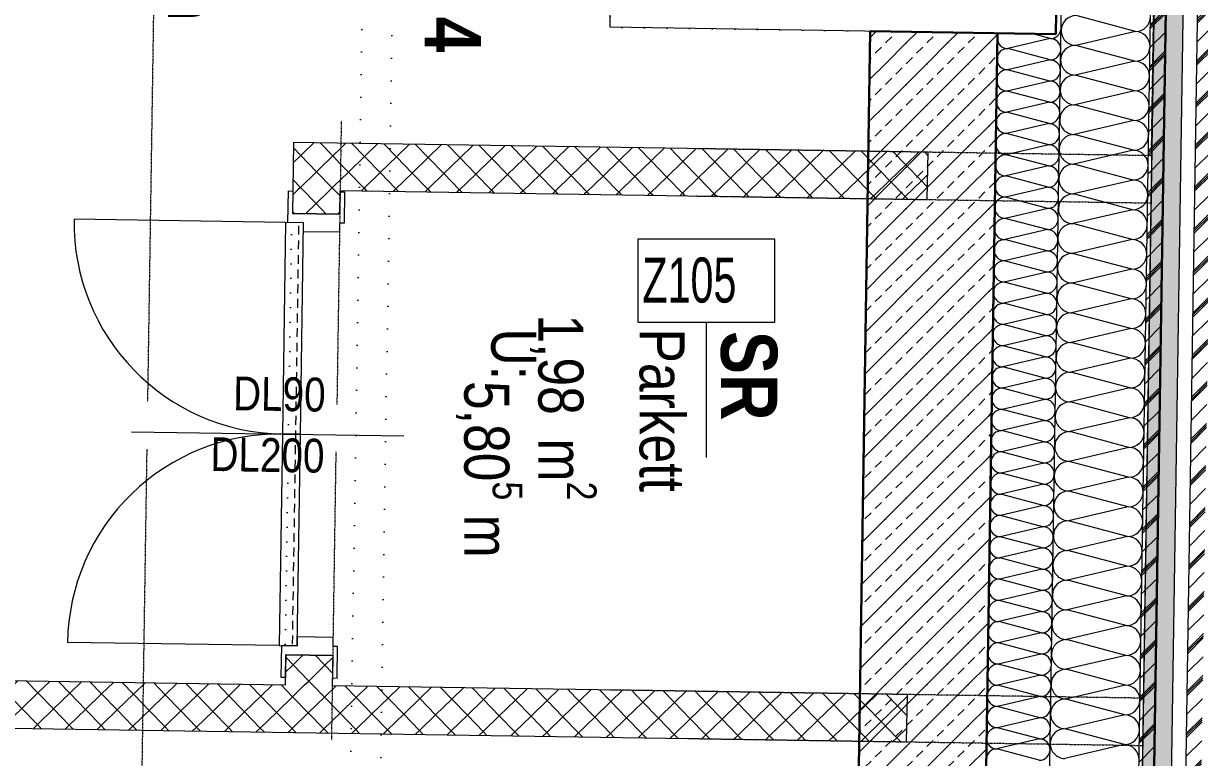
# Model space of a CAD drawing. Header units: metres. Extents: x -19025 to 34897, y -14024 to 26069.
# Drawn here: x -3271 to -659, y 7720 to 9351 of the extents above; entities that cross this region are included whole.
import ezdxf
from ezdxf.enums import TextEntityAlignment as Align

# ---------------------------------------------------------------- set-up
doc = ezdxf.new("R2010")
doc.units = ezdxf.units.M
doc.header["$MEASUREMENT"] = 0
doc.linetypes.add('Punktlinie weit', pattern=[0.05, 0, -0.05])
doc.linetypes.add('Strichlinie mittel', pattern=[0.15, 0.1, -0.05])
for name, color, linetype in [('130 Wand Innen', 7, 'Continuous'), ('220 Bodenaufbau', 7, 'Continuous'), ('310 Dachkonstruktion massiv', 7, 'Continuous'), ('330 Dachdeckung', 7, 'Continuous'), ('810 Raumstempel', 7, 'Continuous'), ('930 Beschriftung Allgemein', 7, 'Continuous'), ('936 Beschriftung Aufbauten', 7, 'Continuous')]:
    doc.layers.add(name, color=color, linetype=linetype)
doc.styles.add('ERSTELLTER_STIL_1', font='ARIALN.TTF')
doc.styles.add('ERSTELLTER_STIL_2', font='ARIALNB.TTF')
doc.styles.add('ERSTELLTER_STIL_7', font='ARIALN.TTF', dxfattribs={"width": 0.8})
pattern_1 = [(224.1212, (0, 0), (-0.03480893, 0.03589343), [0.05, 0]), (314.1212, (0, 0), (0.03589343, 0.03480893), [0.05, 0])]
pattern_2 = [(314.1212, (0, 0), (0.03589344, 0.03480892), [0.05, 0]), (44.1212, (0, 0), (-0.03480892, 0.03589344), [0.05, 0])]
pattern_3 = [(0, (0, 0), (0, 0.065), [0.0195, -0.013]), (0, (0, 0.01625), (0, 0.065), [0, -0.0325]), (0, (0.01625, 0.0325), (0, 0.065), [0.0195, -0.013]), (0, (0.01625, 0.04875), (0, 0.065), [0, -0.0325])]
pattern_4 = [(225, (-0.0023, 0.0023), (-0.04596194, 0.04596194), []), (225, (0, 0), (-0.04596194, 0.04596194), []), (225, (0.0023, -0.0023), (-0.04596194, 0.04596194), []), (225, (-0.068943, -0.02298), (-0.02298097, 0.02298097), [])]

# ---------------------------------------------------------------- blocks, each defined once
blk = doc.blocks.new('Decke_1_1', base_point=(-12.5417, 13.2338))
at = {"layer": '220 Bodenaufbau', "color": 7, "linetype": 'Continuous', "lineweight": 13, "flags": 128}
blk.add_lwpolyline([(-12.482, 21.772), (-12.74, 17.1693), (-10.4444, 17.0406), (-10.6591, 13.2049), (-12.5417, 13.2338), (-12.638, 6.9481), (-12.5214, 6.9463), (-12.5836, 2.8868), (-8.4848, 2.8239), (-8.5307, -0.1696), (-2.6045, -0.1696), (-2.5423, 3.8838), (-1.8278, 3.873), (-1.7618, 8.1713), (-2.5953, 8.1841), (-2.4657, 16.6303), (-2.3698, 16.6251), (-2.1874, 19.881)], dxfattribs=at)
blk = doc.blocks.new('Zimmer 4_029_34_1', base_point=(-4.3558, 13.9388))
at = {"layer": '810 Raumstempel', "color": 7, "lineweight": 13, "char_height": 0.1, "attachment_point": 1, "rotation": 270, "style": 'ERSTELLTER_STIL_1'}
for s, insert in [('\\A1;{\\pql;\\pt0,0.05;\\fArial Narrow|b0|i0|c0|p0;\\W1.000000;11,90\\fArial Narrow|b0|i0|c0|p0;\\W1.000000;\\A1{\\H.66x;\\S^  ;}\\fArial Narrow|b0|i0|c0|p0;\\W1.000000; m\\fArial Narrow|b0|i0|c0|p0;\\W1.000000;\\A1{\\H.66x;\\S2^  ;}}', (-4.4072, 14.2646)), ('\\A1;{\\pql;\\pt0,0.05;\\fArial Narrow|b0|i0|c0|p0;\\W1.000000;15,79\\fArial Narrow|b0|i0|c0|p0;\\W1.000000;\\A1{\\H.66x;\\S5^  ;}\\fArial Narrow|b0|i0|c0|p0;\\W1.000000; m\\fArial Narrow|b0|i0|c0|p0;\\W1.000000;\\A1{\\H.66x;\\S^  ;}}', (-4.5719, 14.1167))]:
    blk.add_mtext(s, dxfattribs=dict(at, insert=insert))
at = {"layer": '810 Raumstempel', "color": 7, "lineweight": 13}
for tag, height, style, p in [('DUMMY_892', 0.1, 'ERSTELLTER_STIL_1', (-4.3763, 14.2646)), ('DUMMY_891', 0.1, 'ERSTELLTER_STIL_1', (-4.2116, 14.2646)), ('perimeterCode', 0.1, 'ERSTELLTER_STIL_1', (-4.5411, 14.2333)), ('stFloorCovering', 0.1, 'ERSTELLTER_STIL_1', (-4.2116, 14.2333)), ('ROOM_NAME', 0.125, 'ERSTELLTER_STIL_2', (-4.0058, 14.2259)), ('DUMMY_890', 0.125, 'ERSTELLTER_STIL_2', (-4.0058, 13.6212))]:
    blk.add_attdef(tag, text='', height=height, rotation=270, dxfattribs=dict(at, style=style)).set_placement(p, align=Align.TOP_LEFT)
blk = doc.blocks.new('SR_029_37_1', base_point=(-3.6977, 12.714))
at = {"layer": '810 Raumstempel', "color": 7, "lineweight": 13, "char_height": 0.1, "attachment_point": 1, "rotation": 270, "style": 'ERSTELLTER_STIL_1'}
for s, insert in [('\\A1;{\\pql;\\pt0,0.05;\\fArial Narrow|b0|i0|c0|p0;\\W1.000000;1,98\\fArial Narrow|b0|i0|c0|p0;\\W1.000000;\\A1{\\H.66x;\\S^  ;}\\fArial Narrow|b0|i0|c0|p0;\\W1.000000; m\\fArial Narrow|b0|i0|c0|p0;\\W1.000000;\\A1{\\H.66x;\\S2^  ;}}', (-3.7491, 13.0076)), ('\\A1;{\\pql;\\pt0,0.05;\\fArial Narrow|b0|i0|c0|p0;\\W1.000000;5,80\\fArial Narrow|b0|i0|c0|p0;\\W1.000000;\\A1{\\H.66x;\\S5^  ;}\\fArial Narrow|b0|i0|c0|p0;\\W1.000000; m\\fArial Narrow|b0|i0|c0|p0;\\W1.000000;\\A1{\\H.66x;\\S^  ;}}', (-3.9138, 12.8597))]:
    blk.add_mtext(s, dxfattribs=dict(at, insert=insert))
at = {"layer": '810 Raumstempel', "color": 7, "lineweight": 13}
for tag, height, style, p in [('DUMMY_892', 0.1, 'ERSTELLTER_STIL_1', (-3.7182, 13.0076)), ('DUMMY_891', 0.1, 'ERSTELLTER_STIL_1', (-3.5535, 13.0076)), ('perimeterCode', 0.1, 'ERSTELLTER_STIL_1', (-3.883, 12.9763)), ('stFloorCovering', 0.1, 'ERSTELLTER_STIL_1', (-3.5535, 12.9763)), ('ROOM_NAME', 0.125, 'ERSTELLTER_STIL_2', (-3.3477, 12.9707)), ('DUMMY_890', 0.125, 'ERSTELLTER_STIL_2', (-3.3477, 12.8067))]:
    blk.add_attdef(tag, text='', height=height, rotation=270, dxfattribs=dict(at, style=style)).set_placement(p, align=Align.TOP_LEFT)
blk = doc.blocks.new('Wand_47_1', base_point=(-2.4462, 17.9045))
at = {"layer": '130 Wand Innen', "linetype": 'Continuous', "lineweight": 13, "true_color": 0xa7a7a7}
h = blk.add_hatch(dxfattribs=at)
h.set_pattern_fill('GIPSKARTONWAND_0001', color=253, style=0, pattern_type=2)
h.set_pattern_definition([(314.1214, (0, 0), (0.03589331, 0.03480906), [0.05, 0]), (44.1214, (0, 0), (-0.03480906, 0.03589331), [0.05, 0])])
h.paths.add_polyline_path([(-2.4638, 16.7559), (-2.5934, 8.3041), (-2.5285, 8.3031), (-2.3988, 16.7549)])
at = {"layer": '130 Wand Innen', "color": 7, "linetype": 'Continuous', "lineweight": 13, "flags": 128}
for points in [[(-2.4638, 16.7559), (-2.5934, 8.3041)], [(-2.5285, 8.3031), (-2.3988, 16.7549)]]:
    blk.add_lwpolyline(points, dxfattribs=at)
blk = doc.blocks.new('Wand_127_1', base_point=(-3.0152, 13.2627))
at = {"layer": '130 Wand Innen', "linetype": 'Continuous', "lineweight": 13, "true_color": 0xa7a7a7}
h = blk.add_hatch(dxfattribs=at)
h.set_pattern_fill('GIPSKARTONWAND_0001', color=253, style=0, pattern_type=2)
h.set_pattern_definition(pattern_1)
h.paths.add_polyline_path([(-4.4219, 13.3893), (-4.4235, 13.2843), (-4.3185, 13.2827)])
h = blk.add_hatch(dxfattribs=at)
h.set_pattern_fill('GIPSKARTONWAND_0001', color=253, style=0, pattern_type=2)
h.set_pattern_definition(pattern_1)
h.paths.add_polyline_path([(-4.3169, 13.3877), (-4.4219, 13.3893), (-4.3185, 13.2827)])
h = blk.add_hatch(dxfattribs=at)
h.set_pattern_fill('GIPSKARTONWAND_0001', color=253, style=0, pattern_type=2)
h.set_pattern_definition(pattern_1)
h.paths.add_polyline_path([(-4.3185, 13.2827), (-3.0152, 13.2627), (-3.0136, 13.3677), (-4.3169, 13.3877)])
at = {"layer": '130 Wand Innen', "color": 7, "linetype": 'Continuous', "lineweight": 13, "flags": 128}
for points in [[(-4.4219, 13.3893), (-4.4235, 13.2843)], [(-3.0136, 13.3677), (-4.4219, 13.3893)], [(-3.0136, 13.3677), (-3.0152, 13.2627)], [(-4.3185, 13.2827), (-3.0152, 13.2627)]]:
    blk.add_lwpolyline(points, dxfattribs=at)
blk = doc.blocks.new('Zargentür 1-Fl 27_17')
at = {"layer": '130 Wand Innen', "color": 7, "linetype": 'Continuous', "lineweight": 13}
for p, q in [((0.42, 0.015), (0.42, 0.855)), ((-0.42, 0.01), (-0.49, 0.01)), ((-0.49, 0.01), (-0.49, 0)), ((-0.49, 0), (-0.44, 0)), ((-0.44, 0), (-0.44, -0.105)), ((-0.44, 0), (-0.44, -0.105)), ((-0.44, 0), (-0.44, -0.105)), ((-0.42, 0.015), (-0.42, -0.025)), ((0.42, 0.015), (-0.42, 0.015)), ((-0.42, -0.025), (-0.42, 0.01)), ((0.42, -0.025), (0.42, 0.015)), ((0.42, -0.025), (0.42, 0.01)), ((0.42, 0.01), (0.49, 0.01)), ((0.49, 0), (0.44, 0)), ((0.44, 0), (0.44, -0.105)), ((0.44, 0), (0.44, -0.105)), ((0.44, 0), (0.44, -0.105)), ((0.49, 0.01), (0.49, 0)), ((-0.4, -0.025), (-0.42, -0.025)), ((-0.42, -0.025), (0.42, -0.025)), ((-0.4, -0.105), (-0.4, -0.025)), ((0.4, -0.105), (0.4, -0.025)), ((0.4, -0.025), (0.42, -0.025)), ((-0.44, -0.105), (-0.49, -0.105)), ((-0.49, -0.105), (-0.49, -0.115)), ((-0.49, -0.115), (-0.42, -0.115)), ((-0.42, -0.115), (-0.42, -0.105)), ((-0.42, -0.105), (-0.4, -0.105)), ((0.42, -0.105), (0.4, -0.105)), ((0.42, -0.115), (0.42, -0.105)), ((0.49, -0.115), (0.42, -0.115)), ((0.44, -0.105), (0.49, -0.105)), ((0.49, -0.105), (0.49, -0.115))]:
    blk.add_line(p, q, dxfattribs=at)
blk.add_arc((0.42, 0.015), 0.84, 90, 180, dxfattribs=at)
blk = doc.blocks.new('Wand_137_1', base_point=(-5.7796, 14.9763))
at = {"layer": '130 Wand Innen', "color": 7, "linetype": 'Continuous', "lineweight": 13, "xscale": -1, "rotation": 269.1212168320581}
blk.add_blockref('Zargentür 1-Fl 27_17', (-5.8322, 11.5507), dxfattribs=at)
blk = doc.blocks.new('Wand_138_1', base_point=(-3.0603, 12.0582))
at = {"layer": '130 Wand Innen', "linetype": 'Continuous', "lineweight": 13, "true_color": 0xa7a7a7}
h = blk.add_hatch(dxfattribs=at)
h.set_pattern_fill('GIPSKARTONWAND_0001', color=253, style=0, pattern_type=2)
h.set_pattern_definition([(224.1212, (0, 0), (-0.03480893, 0.03589343), [0.05, 0]), (314.1212, (0, 0), (0.03589343, 0.03480893), [0.05, 0])])
h.paths.add_polyline_path([(-3.0587, 12.1632), (-5.8279, 12.2057), (-5.8295, 12.1007), (-3.0603, 12.0582)])
at = {"layer": '130 Wand Innen', "color": 7, "linetype": 'Continuous', "lineweight": 13, "flags": 128}
for points in [[(-4.4404, 12.1844), (-5.8279, 12.2057)], [(-3.0587, 12.1632), (-4.3354, 12.1828)], [(-3.0603, 12.0582), (-3.0587, 12.1632)], [(-5.8295, 12.1007), (-3.0603, 12.0582)]]:
    blk.add_lwpolyline(points, dxfattribs=at)
blk = doc.blocks.new('Zargentür 2-Fl 27')
at = {"layer": '130 Wand Innen', "linetype": 'Continuous', "lineweight": 0, "true_color": 0xffffff}
h = blk.add_hatch(dxfattribs=at)
h.set_pattern_fill('SAND_SN5_0001', style=0, pattern_type=2)
h.set_pattern_definition(pattern_3)
h.paths.add_polyline_path([(-0.47, 0.015), (-0.47, -0.025), (0, -0.025), (0, 0.015)])
h = blk.add_hatch(dxfattribs=at)
h.set_pattern_fill('SAND_SN5_0001', style=0, pattern_type=2)
h.set_pattern_definition(pattern_3)
h.paths.add_polyline_path([(0, 0.015), (0, -0.025), (0.47, -0.025), (0.47, 0.015)])
at = {"layer": '130 Wand Innen', "color": 7, "linetype": 'Continuous', "lineweight": 13}
for p, q in [((-0.47, 0.015), (-0.47, 0.485)), ((0.47, 0.015), (0.47, 0.485)), ((-0.47, 0.01), (-0.54, 0.01)), ((-0.54, 0.01), (-0.54, 0)), ((-0.54, 0), (-0.49, 0)), ((-0.49, 0), (-0.49, -0.105)), ((-0.49, -0.105), (-0.49, 0)), ((-0.49, -0.105), (-0.49, 0)), ((-0.47, 0.015), (-0.47, -0.025)), ((0, 0.015), (-0.47, 0.015)), ((-0.47, -0.025), (-0.47, 0.01)), ((0, 0.015), (0, -0.025)), ((0.47, 0.015), (0, 0.015)), ((0, -0.025), (0, 0.015)), ((0.47, -0.025), (0.47, 0.015)), ((0.47, -0.025), (0.47, 0.01)), ((0.47, 0.01), (0.54, 0.01)), ((0.54, 0), (0.49, 0)), ((0.49, 0), (0.49, -0.105)), ((0.49, -0.105), (0.49, 0)), ((0.49, -0.105), (0.49, 0)), ((0.54, 0.01), (0.54, 0)), ((-0.45, -0.025), (-0.47, -0.025)), ((-0.47, -0.025), (0, -0.025)), ((-0.45, -0.105), (-0.45, -0.025)), ((0, -0.025), (0.47, -0.025)), ((0.45, -0.105), (0.45, -0.025)), ((0.45, -0.025), (0.47, -0.025)), ((-0.49, -0.105), (-0.54, -0.105)), ((-0.54, -0.105), (-0.54, -0.115)), ((-0.54, -0.115), (-0.47, -0.115)), ((-0.47, -0.115), (-0.47, -0.105)), ((-0.47, -0.105), (-0.45, -0.105)), ((0.47, -0.105), (0.45, -0.105)), ((0.47, -0.115), (0.47, -0.105)), ((0.54, -0.115), (0.47, -0.115)), ((0.49, -0.105), (0.54, -0.105)), ((0.54, -0.105), (0.54, -0.115))]:
    blk.add_line(p, q, dxfattribs=at)
for centre, start, end in [((-0.47, 0.015), 0, 90), ((0.47, 0.015), 90, 180)]:
    blk.add_arc(centre, 0.47, start, end, dxfattribs=at)
blk = doc.blocks.new('T Marker 21_22')
at = {"layer": '130 Wand Innen', "color": 7, "linetype": 'Continuous', "lineweight": 13}
blk.add_line((0, -0.455), (0, 0.15), dxfattribs=at)
at = {"layer": '130 Wand Innen', "color": 7, "lineweight": 13, "style": 'ERSTELLTER_STIL_1'}
for tag, p in [('gs_width_select_pref_50_0', (-0.0057, -0.2072)), ('gs_width_select_pref_50_1', (0.13, -0.2555))]:
    blk.add_attdef(tag, text='', height=0.075, rotation=90, dxfattribs=at).set_placement(p, align=Align.BOTTOM_LEFT)
blk = doc.blocks.new('Wand_140_1', base_point=(-4.3185, 13.2827))
at = {"layer": '130 Wand Innen', "linetype": 'Continuous', "lineweight": 13, "true_color": 0xa7a7a7}
h = blk.add_hatch(dxfattribs=at)
h.set_pattern_fill('GIPSKARTONWAND_0001', color=253, style=0, pattern_type=2)
h.set_pattern_definition(pattern_2)
h.paths.add_polyline_path([(-4.4243, 13.2316), (-4.3194, 13.23), (-4.3185, 13.2827), (-4.4235, 13.2843)])
h = blk.add_hatch(dxfattribs=at)
h.set_pattern_fill('GIPSKARTONWAND_0001', color=253, style=0, pattern_type=2)
h.set_pattern_definition(pattern_2)
h.paths.add_polyline_path([(-4.4404, 12.1844), (-4.3354, 12.1828), (-4.3344, 12.2501), (-4.4394, 12.2517)])
at = {"layer": '130 Wand Innen', "color": 7, "linetype": 'Continuous', "lineweight": 13}
for p, q in [((-4.3194, 13.23), (-4.4243, 13.2316)), ((-4.3344, 12.2501), (-4.4394, 12.2517))]:
    blk.add_line(p, q, dxfattribs=at)
at = {"layer": '130 Wand Innen', "color": 7, "linetype": 'Continuous', "lineweight": 13, "flags": 128}
for points in [[(-4.4235, 13.2843), (-4.4243, 13.2316)], [(-4.3194, 13.23), (-4.3185, 13.2827)], [(-4.4394, 12.2517), (-4.4404, 12.1844)], [(-4.3354, 12.1828), (-4.3344, 12.2501)]]:
    blk.add_lwpolyline(points, dxfattribs=at)
at = {"layer": '130 Wand Innen', "color": 7, "linetype": 'Continuous', "lineweight": 13, "rotation": 89.12119456060604}
blk.add_blockref('Zargentür 2-Fl 27', (-4.4319, 12.7417), dxfattribs=at)
at = {"layer": '130 Wand Innen', "color": 7, "lineweight": 13}
ref = blk.add_blockref('T Marker 21_22', (-4.3269, 12.7401), dxfattribs=dict(at, rotation=269.1211945606061))
ref.add_attrib('gs_width_select_pref_50', 'DL90', dxfattribs={"color": 7, "lineweight": 13, "height": 0.075, "rotation": 359.1212, "style": 'ERSTELLTER_STIL_1'}).set_placement((-4.557, 12.7723), align=Align.BOTTOM_LEFT)
ref.add_attrib('gs_width_select_pref_50_1', 'DL200', dxfattribs={"color": 7, "lineweight": 13, "height": 0.075, "rotation": 359.1212, "style": 'ERSTELLTER_STIL_1'}).set_placement((-4.6073, 12.6373), align=Align.BOTTOM_LEFT)
blk = doc.blocks.new('*X581')
at = {"layer": '310 Dachkonstruktion massiv', "color": 7, "linetype": 'Continuous', "lineweight": 13}
for p, q in [((-2.5523, 13.6361), (-2.6838, 13.6711)), ((-2.5523, 13.6361), (-2.6848, 13.6051)), ((-2.5534, 13.5701), (-2.6848, 13.6051)), ((-2.5534, 13.5701), (-2.6858, 13.5391)), ((-2.5544, 13.5041), (-2.6858, 13.5391)), ((-2.5544, 13.5041), (-2.6868, 13.4731)), ((-2.5554, 13.4381), (-2.6868, 13.4731)), ((-2.5554, 13.4381), (-2.6879, 13.4071)), ((-2.5564, 13.3721), (-2.6879, 13.4071)), ((-2.5564, 13.3721), (-2.6889, 13.3411)), ((-2.5574, 13.3061), (-2.6889, 13.3411)), ((-2.5574, 13.3061), (-2.6899, 13.2751)), ((-2.5584, 13.2401), (-2.6899, 13.2751)), ((-2.5584, 13.2401), (-2.6909, 13.2092)), ((-2.5594, 13.1741), (-2.6909, 13.2092)), ((-2.5594, 13.1741), (-2.6919, 13.1432)), ((-2.5604, 13.1081), (-2.6919, 13.1432)), ((-2.5604, 13.1081), (-2.6929, 13.0772)), ((-2.5615, 13.0422), (-2.6929, 13.0772)), ((-2.5615, 13.0422), (-2.6939, 13.0112)), ((-2.5625, 12.9762), (-2.6939, 13.0112)), ((-2.5625, 12.9762), (-2.6949, 12.9452)), ((-2.5635, 12.9102), (-2.6949, 12.9452)), ((-2.5635, 12.9102), (-2.696, 12.8792)), ((-2.5645, 12.8442), (-2.696, 12.8792)), ((-2.5645, 12.8442), (-2.697, 12.8132)), ((-2.5655, 12.7782), (-2.697, 12.8132)), ((-2.5655, 12.7782), (-2.698, 12.7472)), ((-2.5665, 12.7122), (-2.698, 12.7472)), ((-2.5665, 12.7122), (-2.699, 12.6812)), ((-2.5675, 12.6462), (-2.699, 12.6812)), ((-2.5675, 12.6462), (-2.7, 12.6153)), ((-2.5685, 12.5802), (-2.7, 12.6153)), ((-2.5685, 12.5802), (-2.701, 12.5493)), ((-2.5695, 12.5142), (-2.701, 12.5493)), ((-2.5695, 12.5142), (-2.702, 12.4833)), ((-2.5706, 12.4483), (-2.702, 12.4833)), ((-2.5706, 12.4483), (-2.703, 12.4173)), ((-2.5716, 12.3823), (-2.703, 12.4173)), ((-2.5716, 12.3823), (-2.7041, 12.3513)), ((-2.5726, 12.3163), (-2.7041, 12.3513)), ((-2.5726, 12.3163), (-2.7051, 12.2853)), ((-2.5736, 12.2503), (-2.7051, 12.2853)), ((-2.5736, 12.2503), (-2.7061, 12.2193)), ((-2.5746, 12.1843), (-2.7061, 12.2193)), ((-2.5746, 12.1843), (-2.7071, 12.1533)), ((-2.5756, 12.1183), (-2.7071, 12.1533)), ((-2.5756, 12.1183), (-2.7081, 12.0873)), ((-2.5766, 12.0523), (-2.7081, 12.0873)), ((-2.5766, 12.0523), (-2.7091, 12.0214))]:
    blk.add_line(p, q, dxfattribs=at)
for centre, start, end in [((-2.6843, 13.6381), 89.1212, 179.1212), ((-2.5518, 13.6691), 269.1212, 359.1212), ((-2.6843, 13.6381), 179.1212, 269.1212), ((-2.5528, 13.6031), 359.1212, 89.1212), ((-2.6853, 13.5721), 89.1212, 179.1212), ((-2.5528, 13.6031), 269.1212, 359.1212), ((-2.6853, 13.5721), 179.1212, 269.1212), ((-2.5539, 13.5371), 359.1212, 89.1212), ((-2.6863, 13.5061), 89.1212, 179.1212), ((-2.5539, 13.5371), 269.1212, 359.1212), ((-2.6863, 13.5061), 179.1212, 269.1212), ((-2.5549, 13.4711), 359.1212, 89.1212), ((-2.6874, 13.4401), 89.1212, 179.1212), ((-2.5549, 13.4711), 269.1212, 359.1212), ((-2.6874, 13.4401), 179.1212, 269.1212), ((-2.5559, 13.4051), 359.1212, 89.1212), ((-2.6884, 13.3741), 89.1212, 179.1212), ((-2.5559, 13.4051), 269.1212, 359.1212), ((-2.6884, 13.3741), 179.1212, 269.1212), ((-2.5569, 13.3391), 359.1212, 89.1212), ((-2.6894, 13.3081), 89.1212, 179.1212), ((-2.5569, 13.3391), 269.1212, 359.1212), ((-2.6894, 13.3081), 179.1212, 269.1212), ((-2.5579, 13.2731), 359.1212, 89.1212), ((-2.6904, 13.2421), 89.1212, 179.1212), ((-2.5579, 13.2731), 269.1212, 359.1212), ((-2.6904, 13.2421), 179.1212, 269.1212), ((-2.5589, 13.2071), 359.1212, 89.1212), ((-2.6914, 13.1762), 89.1212, 179.1212), ((-2.5589, 13.2071), 269.1212, 359.1212), ((-2.6914, 13.1762), 179.1212, 269.1212), ((-2.5599, 13.1411), 359.1212, 89.1212), ((-2.6924, 13.1102), 89.1212, 179.1212), ((-2.5599, 13.1411), 269.1212, 359.1212), ((-2.6924, 13.1102), 179.1212, 269.1212), ((-2.5609, 13.0752), 359.1212, 89.1212), ((-2.6934, 13.0442), 89.1212, 179.1212), ((-2.5609, 13.0752), 269.1212, 359.1212), ((-2.6934, 13.0442), 179.1212, 269.1212), ((-2.562, 13.0092), 359.1212, 89.1212), ((-2.6944, 12.9782), 89.1212, 179.1212), ((-2.562, 13.0092), 269.1212, 359.1212), ((-2.6944, 12.9782), 179.1212, 269.1212), ((-2.563, 12.9432), 359.1212, 89.1212), ((-2.6955, 12.9122), 89.1212, 179.1212), ((-2.563, 12.9432), 269.1212, 359.1212), ((-2.6955, 12.9122), 179.1212, 269.1212), ((-2.564, 12.8772), 359.1212, 89.1212), ((-2.6965, 12.8462), 89.1212, 179.1212), ((-2.564, 12.8772), 269.1212, 359.1212), ((-2.6965, 12.8462), 179.1212, 269.1212), ((-2.565, 12.8112), 359.1212, 89.1212), ((-2.6975, 12.7802), 89.1212, 179.1212), ((-2.565, 12.8112), 269.1212, 359.1212), ((-2.6975, 12.7802), 179.1212, 269.1212), ((-2.566, 12.7452), 359.1212, 89.1212), ((-2.6985, 12.7142), 89.1212, 179.1212), ((-2.566, 12.7452), 269.1212, 359.1212), ((-2.6985, 12.7142), 179.1212, 269.1212), ((-2.567, 12.6792), 359.1212, 89.1212), ((-2.6995, 12.6482), 89.1212, 179.1212), ((-2.567, 12.6792), 269.1212, 359.1212), ((-2.6995, 12.6482), 179.1212, 269.1212), ((-2.568, 12.6132), 359.1212, 89.1212), ((-2.7005, 12.5823), 89.1212, 179.1212), ((-2.568, 12.6132), 269.1212, 359.1212), ((-2.7005, 12.5823), 179.1212, 269.1212), ((-2.569, 12.5472), 359.1212, 89.1212), ((-2.7015, 12.5163), 89.1212, 179.1212), ((-2.569, 12.5472), 269.1212, 359.1212), ((-2.7015, 12.5163), 179.1212, 269.1212), ((-2.5701, 12.4813), 359.1212, 89.1212), ((-2.7025, 12.4503), 89.1212, 179.1212), ((-2.5701, 12.4813), 269.1212, 359.1212), ((-2.7025, 12.4503), 179.1212, 269.1212), ((-2.5711, 12.4153), 359.1212, 89.1212), ((-2.7036, 12.3843), 89.1212, 179.1212), ((-2.5711, 12.4153), 269.1212, 359.1212), ((-2.7036, 12.3843), 179.1212, 269.1212), ((-2.5721, 12.3493), 359.1212, 89.1212), ((-2.7046, 12.3183), 89.1212, 179.1212), ((-2.5721, 12.3493), 269.1212, 359.1212), ((-2.7046, 12.3183), 179.1212, 269.1212), ((-2.5731, 12.2833), 359.1212, 89.1212), ((-2.7056, 12.2523), 89.1212, 179.1212), ((-2.5731, 12.2833), 269.1212, 359.1212), ((-2.7056, 12.2523), 179.1212, 269.1212), ((-2.5741, 12.2173), 359.1212, 89.1212), ((-2.7066, 12.1863), 89.1212, 179.1212), ((-2.5741, 12.2173), 269.1212, 359.1212), ((-2.7066, 12.1863), 179.1212, 269.1212), ((-2.5751, 12.1513), 359.1212, 89.1212), ((-2.7076, 12.1203), 89.1212, 179.1212), ((-2.5751, 12.1513), 269.1212, 359.1212), ((-2.7076, 12.1203), 179.1212, 269.1212), ((-2.5761, 12.0853), 359.1212, 89.1212), ((-2.7086, 12.0543), 89.1212, 179.1212), ((-2.5761, 12.0853), 269.1212, 359.1212), ((-2.7086, 12.0543), 179.1212, 269.1212), ((-2.5771, 12.0193), 359.1212, 89.1212)]:
    blk.add_arc(centre, 0.033, start, end, dxfattribs=at)
blk = doc.blocks.new('*X582')
at = {"layer": '310 Dachkonstruktion massiv', "color": 7, "linetype": 'Continuous', "lineweight": 13}
for p, q in [((-2.7412, 13.6201), (-2.8358, 13.598)), ((-2.7412, 13.6201), (-2.7827, 13.6312)), ((-2.7419, 13.573), (-2.8358, 13.598)), ((-2.7419, 13.573), (-2.8365, 13.5508)), ((-2.7426, 13.5258), (-2.8365, 13.5508)), ((-2.7426, 13.5258), (-2.8372, 13.5037)), ((-2.7433, 13.4787), (-2.838, 13.4566)), ((-2.7433, 13.4787), (-2.8372, 13.5037)), ((-2.7441, 13.4316), (-2.838, 13.4566)), ((-2.7441, 13.4316), (-2.8387, 13.4094)), ((-2.7448, 13.3844), (-2.8387, 13.4094)), ((-2.7448, 13.3844), (-2.8394, 13.3623)), ((-2.7455, 13.3373), (-2.8394, 13.3623)), ((-2.7455, 13.3373), (-2.8401, 13.3152)), ((-2.7462, 13.2902), (-2.8401, 13.3152)), ((-2.7462, 13.2902), (-2.8409, 13.268)), ((-2.747, 13.243), (-2.8416, 13.2209)), ((-2.747, 13.243), (-2.8409, 13.268)), ((-2.7477, 13.1959), (-2.8416, 13.2209)), ((-2.7477, 13.1959), (-2.8423, 13.1738)), ((-2.7484, 13.1487), (-2.8423, 13.1738)), ((-2.7484, 13.1487), (-2.843, 13.1266)), ((-2.7491, 13.1016), (-2.843, 13.1266)), ((-2.7491, 13.1016), (-2.8438, 13.0795)), ((-2.7498, 13.0545), (-2.8438, 13.0795)), ((-2.7498, 13.0545), (-2.8445, 13.0324)), ((-2.7506, 13.0073), (-2.8445, 13.0324)), ((-2.7506, 13.0073), (-2.8452, 12.9852)), ((-2.7513, 12.9602), (-2.8452, 12.9852)), ((-2.7513, 12.9602), (-2.8459, 12.9381)), ((-2.752, 12.9131), (-2.8459, 12.9381)), ((-2.752, 12.9131), (-2.8466, 12.8909)), ((-2.7527, 12.8659), (-2.8466, 12.8909)), ((-2.7527, 12.8659), (-2.8474, 12.8438)), ((-2.7535, 12.8188), (-2.8474, 12.8438)), ((-2.7535, 12.8188), (-2.8481, 12.7967)), ((-2.7542, 12.7717), (-2.8481, 12.7967)), ((-2.7542, 12.7717), (-2.8488, 12.7495)), ((-2.7549, 12.7245), (-2.8488, 12.7495)), ((-2.7549, 12.7245), (-2.8495, 12.7024)), ((-2.7556, 12.6774), (-2.8495, 12.7024)), ((-2.7556, 12.6774), (-2.8503, 12.6553)), ((-2.7564, 12.6303), (-2.8503, 12.6553)), ((-2.7564, 12.6303), (-2.851, 12.6081)), ((-2.7571, 12.5831), (-2.851, 12.6081)), ((-2.7571, 12.5831), (-2.8517, 12.561)), ((-2.7578, 12.536), (-2.8517, 12.561)), ((-2.7578, 12.536), (-2.8524, 12.5139)), ((-2.7585, 12.4889), (-2.8524, 12.5139)), ((-2.7585, 12.4889), (-2.8532, 12.4667)), ((-2.7592, 12.4417), (-2.8532, 12.4667)), ((-2.7592, 12.4417), (-2.8539, 12.4196)), ((-2.76, 12.3946), (-2.8539, 12.4196)), ((-2.76, 12.3946), (-2.8546, 12.3725)), ((-2.7607, 12.3475), (-2.8546, 12.3725)), ((-2.7607, 12.3475), (-2.8553, 12.3253)), ((-2.7614, 12.3003), (-2.8553, 12.3253)), ((-2.7614, 12.3003), (-2.856, 12.2782)), ((-2.7621, 12.2532), (-2.856, 12.2782)), ((-2.7621, 12.2532), (-2.8568, 12.2311)), ((-2.7629, 12.206), (-2.8568, 12.2311)), ((-2.7629, 12.206), (-2.8575, 12.1839)), ((-2.7636, 12.1589), (-2.8575, 12.1839)), ((-2.7636, 12.1589), (-2.8582, 12.1368)), ((-2.7643, 12.1118), (-2.8582, 12.1368)), ((-2.7643, 12.1118), (-2.8589, 12.0897)), ((-2.765, 12.0646), (-2.8589, 12.0897)), ((-2.765, 12.0646), (-2.8597, 12.0425)), ((-2.7658, 12.0175), (-2.8597, 12.0425))]:
    blk.add_line(p, q, dxfattribs=at)
for centre, start, end in [((-2.7408, 13.6437), 269.1212, 359.1212), ((-2.8354, 13.6215), 152.8636, 179.1212), ((-2.8354, 13.6215), 179.1212, 269.1212), ((-2.7415, 13.5965), 359.1212, 89.1212), ((-2.8362, 13.5744), 89.1212, 179.1212), ((-2.7415, 13.5965), 269.1212, 359.1212), ((-2.8362, 13.5744), 179.1212, 269.1212), ((-2.7423, 13.5494), 359.1212, 89.1212), ((-2.8369, 13.5273), 89.1212, 179.1212), ((-2.7423, 13.5494), 269.1212, 359.1212), ((-2.8369, 13.5273), 179.1212, 269.1212), ((-2.743, 13.5023), 359.1212, 89.1212), ((-2.8376, 13.4801), 89.1212, 179.1212), ((-2.8376, 13.4801), 179.1212, 269.1212), ((-2.743, 13.5023), 269.1212, 359.1212), ((-2.7437, 13.4551), 359.1212, 89.1212), ((-2.8383, 13.433), 89.1212, 179.1212), ((-2.7437, 13.4551), 269.1212, 359.1212), ((-2.8383, 13.433), 179.1212, 269.1212), ((-2.7444, 13.408), 359.1212, 89.1212), ((-2.8391, 13.3859), 89.1212, 179.1212), ((-2.7444, 13.408), 269.1212, 359.1212), ((-2.8391, 13.3859), 179.1212, 269.1212), ((-2.7451, 13.3609), 359.1212, 89.1212), ((-2.8398, 13.3387), 89.1212, 179.1212), ((-2.7451, 13.3609), 269.1212, 359.1212), ((-2.8398, 13.3387), 179.1212, 269.1212), ((-2.7459, 13.3137), 359.1212, 89.1212), ((-2.8405, 13.2916), 89.1212, 179.1212), ((-2.7459, 13.3137), 269.1212, 359.1212), ((-2.8405, 13.2916), 179.1212, 269.1212), ((-2.7466, 13.2666), 359.1212, 89.1212), ((-2.8412, 13.2445), 89.1212, 179.1212), ((-2.8412, 13.2445), 179.1212, 269.1212), ((-2.7466, 13.2666), 269.1212, 359.1212), ((-2.7473, 13.2194), 359.1212, 89.1212), ((-2.8419, 13.1973), 89.1212, 179.1212), ((-2.7473, 13.2194), 269.1212, 359.1212), ((-2.8419, 13.1973), 179.1212, 269.1212), ((-2.748, 13.1723), 359.1212, 89.1212), ((-2.8427, 13.1502), 89.1212, 179.1212), ((-2.748, 13.1723), 269.1212, 359.1212), ((-2.8427, 13.1502), 179.1212, 269.1212), ((-2.7488, 13.1252), 359.1212, 89.1212), ((-2.8434, 13.1031), 89.1212, 179.1212), ((-2.7488, 13.1252), 269.1212, 359.1212), ((-2.8434, 13.1031), 179.1212, 269.1212), ((-2.7495, 13.078), 359.1212, 89.1212), ((-2.8441, 13.0559), 89.1212, 179.1212), ((-2.7495, 13.078), 269.1212, 359.1212), ((-2.8441, 13.0559), 179.1212, 269.1212), ((-2.7502, 13.0309), 359.1212, 89.1212), ((-2.8448, 13.0088), 89.1212, 179.1212), ((-2.8448, 13.0088), 179.1212, 269.1212), ((-2.7502, 13.0309), 269.1212, 359.1212), ((-2.8456, 12.9617), 89.1212, 179.1212), ((-2.7509, 12.9838), 269.1212, 359.1212), ((-2.7509, 12.9838), 359.1212, 89.1212), ((-2.8456, 12.9617), 179.1212, 269.1212), ((-2.7517, 12.9366), 359.1212, 89.1212), ((-2.8463, 12.9145), 89.1212, 179.1212), ((-2.7517, 12.9366), 269.1212, 359.1212), ((-2.8463, 12.9145), 179.1212, 269.1212), ((-2.7524, 12.8895), 359.1212, 89.1212), ((-2.847, 12.8674), 89.1212, 179.1212), ((-2.7524, 12.8895), 269.1212, 359.1212), ((-2.847, 12.8674), 179.1212, 269.1212), ((-2.7531, 12.8424), 359.1212, 89.1212), ((-2.8477, 12.8202), 89.1212, 179.1212), ((-2.7531, 12.8424), 269.1212, 359.1212), ((-2.8477, 12.8202), 179.1212, 269.1212), ((-2.7538, 12.7952), 359.1212, 89.1212), ((-2.8485, 12.7731), 89.1212, 179.1212), ((-2.8485, 12.7731), 179.1212, 269.1212), ((-2.7538, 12.7952), 269.1212, 359.1212), ((-2.8492, 12.726), 89.1212, 179.1212), ((-2.7545, 12.7481), 269.1212, 359.1212), ((-2.7545, 12.7481), 359.1212, 89.1212), ((-2.8492, 12.726), 179.1212, 269.1212), ((-2.7553, 12.701), 359.1212, 89.1212), ((-2.8499, 12.6788), 89.1212, 179.1212), ((-2.7553, 12.701), 269.1212, 359.1212), ((-2.8499, 12.6788), 179.1212, 269.1212), ((-2.756, 12.6538), 359.1212, 89.1212), ((-2.8506, 12.6317), 89.1212, 179.1212), ((-2.756, 12.6538), 269.1212, 359.1212), ((-2.8506, 12.6317), 179.1212, 269.1212), ((-2.7567, 12.6067), 359.1212, 89.1212), ((-2.8513, 12.5846), 89.1212, 179.1212), ((-2.7567, 12.6067), 269.1212, 359.1212), ((-2.8513, 12.5846), 179.1212, 269.1212), ((-2.7574, 12.5596), 359.1212, 89.1212), ((-2.8521, 12.5374), 89.1212, 179.1212), ((-2.8521, 12.5374), 179.1212, 269.1212), ((-2.7574, 12.5596), 269.1212, 359.1212), ((-2.8528, 12.4903), 89.1212, 179.1212), ((-2.7582, 12.5124), 269.1212, 359.1212), ((-2.7582, 12.5124), 359.1212, 89.1212), ((-2.8528, 12.4903), 179.1212, 269.1212), ((-2.7589, 12.4653), 359.1212, 89.1212), ((-2.8535, 12.4432), 89.1212, 179.1212), ((-2.7589, 12.4653), 269.1212, 359.1212), ((-2.8535, 12.4432), 179.1212, 269.1212), ((-2.7596, 12.4182), 359.1212, 89.1212), ((-2.8542, 12.396), 89.1212, 179.1212), ((-2.7596, 12.4182), 269.1212, 359.1212), ((-2.8542, 12.396), 179.1212, 269.1212), ((-2.7603, 12.371), 359.1212, 89.1212), ((-2.855, 12.3489), 89.1212, 179.1212), ((-2.7603, 12.371), 269.1212, 359.1212), ((-2.855, 12.3489), 179.1212, 269.1212), ((-2.7611, 12.3239), 359.1212, 89.1212), ((-2.8557, 12.3018), 89.1212, 179.1212), ((-2.7611, 12.3239), 269.1212, 359.1212), ((-2.8564, 12.2546), 89.1212, 179.1212), ((-2.8557, 12.3018), 179.1212, 269.1212), ((-2.7618, 12.2768), 269.1212, 359.1212), ((-2.7618, 12.2768), 359.1212, 89.1212), ((-2.8564, 12.2546), 179.1212, 269.1212), ((-2.7625, 12.2296), 359.1212, 89.1212), ((-2.8571, 12.2075), 89.1212, 179.1212), ((-2.7625, 12.2296), 269.1212, 359.1212), ((-2.8571, 12.2075), 179.1212, 269.1212), ((-2.7632, 12.1825), 359.1212, 89.1212), ((-2.8579, 12.1604), 89.1212, 179.1212), ((-2.7632, 12.1825), 269.1212, 359.1212), ((-2.8579, 12.1604), 179.1212, 269.1212), ((-2.7639, 12.1353), 359.1212, 89.1212), ((-2.8586, 12.1132), 89.1212, 179.1212), ((-2.7639, 12.1353), 269.1212, 359.1212), ((-2.8586, 12.1132), 179.1212, 269.1212), ((-2.7647, 12.0882), 359.1212, 89.1212), ((-2.8593, 12.0661), 89.1212, 179.1212), ((-2.7647, 12.0882), 269.1212, 359.1212), ((-2.86, 12.019), 89.1212, 179.1212), ((-2.8593, 12.0661), 179.1212, 269.1212), ((-2.7654, 12.0411), 359.1212, 89.1212), ((-2.7654, 12.0411), 269.1212, 359.1212)]:
    blk.add_arc(centre, 0.0236, start, end, dxfattribs=at)
blk = doc.blocks.new('Einfache Dachfensteröffnung_5')
at = {"layer": '310 Dachkonstruktion massiv', "color": 94, "linetype": 'Continuous', "lineweight": 13, "true_color": 0x009d00}
for p, q in [((1.43, 0.9899), (-1.43, 0.9899)), ((-1.43, 0.9899), (-1.43, 0)), ((1.43, 0), (1.43, 0.9899)), ((-1.43, 0), (1.43, 0))]:
    blk.add_line(p, q, dxfattribs=at)
blk = doc.blocks.new('Dachfläche_19_1', base_point=(-4.3565, 8.0111))
at = {"layer": '310 Dachkonstruktion massiv', "linetype": 'Continuous', "lineweight": 13, "true_color": 0xd2b48c}
h = blk.add_hatch(dxfattribs=at)
h.set_pattern_fill('VOLLHOLZ_SN21_0001', color=43, style=0, pattern_type=2)
h.set_pattern_definition(pattern_4)
h.paths.add_polyline_path([(-2.606, 7.9842), (-2.5721, 7.9837), (-2.4191, 17.9587), (-2.453, 17.9599)])
at = {"layer": '310 Dachkonstruktion massiv', "linetype": 'Continuous', "lineweight": 0, "true_color": 0x000000}
h = blk.add_hatch(dxfattribs=at)
h.set_pattern_fill('BETON__BEWEHRT_SN46_0001', color=18, style=0, pattern_type=2)
h.set_pattern_definition([(45, (0, 0), (-0.04596194, 0.04596194), [0.0195, -0.013]), (45, (-0.02298, 0.02298), (-0.04596194, 0.04596194), [0.065, 0])])
h.paths.add_polyline_path([(-2.8588, 13.6323), (-3.1417, 13.6367), (-3.1778, 11.2806), (-2.895, 11.2762)])
at = {"layer": '310 Dachkonstruktion massiv', "color": 255, "linetype": 'Punktlinie weit', "lineweight": 13, "flags": 128}
for points in [[(-3.075, 17.9821), (-4.2029, 18.0224), (-4.3565, 8.0111)], [(-3.1417, 13.6367), (-3.7192, 13.6455), (-3.6753, 16.5052), (-3.0978, 16.4963)]]:
    blk.add_lwpolyline(points, dxfattribs=at)
at = {"layer": '310 Dachkonstruktion massiv', "color": 7, "linetype": 'Continuous', "lineweight": 18, "flags": 128}
for points in [[(-2.804, 7.9873), (-2.6509, 17.967)], [(-2.606, 7.9842), (-2.453, 17.9599)], [(-2.5721, 7.9837), (-2.4191, 17.9587)]]:
    blk.add_lwpolyline(points, dxfattribs=at)
at = {"layer": '310 Dachkonstruktion massiv', "color": 7, "linetype": 'Continuous', "lineweight": 30, "flags": 128}
for points in [[(-3.0978, 16.4963), (-2.6855, 16.49), (-2.7293, 13.6303), (-3.1417, 13.6367)], [(-3.1417, 13.6367), (-3.1778, 11.2806)], [(-2.895, 11.2762), (-2.8588, 13.6323)]]:
    blk.add_lwpolyline(points, dxfattribs=at)
at = {"layer": '310 Dachkonstruktion massiv', "color": 7, "linetype": 'Continuous', "lineweight": 13}
for name in ['*X582', '*X581']:
    blk.add_blockref(name, (0, 0), dxfattribs=at)
at = {"layer": '310 Dachkonstruktion massiv', "linetype": 'Continuous', "lineweight": 0, "xscale": -1, "rotation": 89.12119309730059}
blk.add_blockref('Einfache Dachfensteröffnung_5', (-2.7074, 15.0602), dxfattribs=at)
blk = doc.blocks.new('Dachfläche_53_1', base_point=(-4.285, 8.3301))
at = {"layer": '330 Dachdeckung', "linetype": 'Continuous', "lineweight": 13, "true_color": 0xd2b48c}
h = blk.add_hatch(dxfattribs=at)
h.set_pattern_fill('VOLLHOLZ_SN21_0001', color=43, style=0, pattern_type=2)
h.set_pattern_definition(pattern_4)
h.paths.add_polyline_path([(-2.4965, 8.3027), (-2.4625, 8.3022), (-2.3145, 17.955), (-2.3484, 17.9562)])
at = {"layer": '330 Dachdeckung', "color": 255, "linetype": 'Punktlinie weit', "lineweight": 13, "flags": 128}
blk.add_lwpolyline([(-2.4191, 17.9587), (-4.1364, 18.02), (-4.285, 8.3301)], dxfattribs=at)
at = {"layer": '330 Dachdeckung', "color": 7, "linetype": 'Continuous', "lineweight": 30, "flags": 128}
blk.add_lwpolyline([(-2.4191, 17.9587), (-2.5672, 8.3038)], dxfattribs=at)
at = {"layer": '330 Dachdeckung', "color": 7, "linetype": 'Continuous', "lineweight": 13, "flags": 128}
blk.add_lwpolyline([(-2.4965, 8.3027), (-2.3484, 17.9562)], dxfattribs=at)
blk = doc.blocks.new('Etikett_53_1', base_point=(-3.5052, 12.6901))
at = {"layer": '936 Beschriftung Aufbauten', "color": 7, "linetype": 'Continuous', "lineweight": 13}
blk.add_line((-3.5052, 12.6901), (-3.5052, 12.9901), dxfattribs=at)
at = {"layer": '936 Beschriftung Aufbauten', "color": 7, "linetype": 'Continuous', "lineweight": 13, "flags": 128}
blk.add_lwpolyline([(-3.3531, 12.9901), (-3.3531, 13.1748), (-3.6573, 13.1748), (-3.6573, 12.9901)], close=True, dxfattribs=at)
at = {"layer": '936 Beschriftung Aufbauten', "color": 7, "lineweight": 13, "insert": (-3.6473, 13.1339), "char_height": 0.1, "attachment_point": 1, "rotation": 359.9998, "style": 'ERSTELLTER_STIL_7'}
blk.add_mtext('\\A1;{\\pqj;\\pt0,1;\\fArial Narrow|b0|i0|c0|p0;\\W0.800000;Z105 \\fArial Narrow|b0|i0|c0|p0;\\W0.800000;\\A1{\\H.66x;\\S^  ;}\\fArial Narrow|b0|i0|c0|p0;\\W0.800000;\\fArial Narrow|b0|i0|c0|p0;\\W0.800000;\\A1{\\H.66x;\\S^  ;}\\fArial Narrow|b0|i0|c0|p0;\\W0.800000;\\fArial Narrow|b0|i0|c0|p0;\\W0.800000;\\fArial Narrow|b0|i0|c0|p0;\\W0.800000;\\fArial Narrow|b0|i0|c0|p0;\\W0.800000;\\fArial Narrow|b0|i0|c0|p0;\\W0.800000;\\fArial Narrow|b0|i0|c0|p0;\\W0.800000;\\fArial Narrow|b0|i0|c0|p0;\\W0.800000;\\fArial Narrow|b0|i0|c0|p0;\\W0.800000;\\fArial Narrow|b0|i0|c0|p0;\\W0.800000;\\fArial Narrow|b0|i0|c0|p0;\\W0.800000;\\fArial Narrow|b0|i0|c0|p0;\\W0.800000;\\fArial Narrow|b0|i0|c0|p0;\\W0.800000;\\fArial Narrow|b0|i0|c0|p0;\\W0.800000;\\fArial Narrow|b0|i0|c0|p0;\\W0.800000;\\fArial Narrow|b0|i0|c0|p0;\\W0.800000;\\fArial Narrow|b0|i0|c0|p0;\\W0.800000;\\fArial Narrow|b0|i0|c0|p0;\\W0.800000;\\fArial Narrow|b0|i0|c0|p0;\\W0.800000;\\fArial Narrow|b0|i0|c0|p0;\\W0.800000;\\fArial Narrow|b0|i0|c0|p0;\\W0.800000;\\fArial Narrow|b0|i0|c0|p0;\\W0.800000;\\fArial Narrow|b0|i0|c0|p0;\\W0.800000;\\fArial Narrow|b0|i0|c0|p0;\\W0.800000;\\fArial Narrow|b0|i0|c0|p0;\\W0.800000;\\fArial Narrow|b0|i0|c0|p0;\\W0.800000;\\fArial Narrow|b0|i0|c0|p0;\\W0.800000;\\fArial Narrow|b0|i0|c0|p0;\\W0.800000;\\fArial Narrow|b0|i0|c0|p0;\\W0.800000;\\fArial Narrow|b0|i0|c0|p0;\\W0.800000;\\fArial Narrow|b0|i0|c0|p0;\\W0.800000;\\fArial Narrow|b0|i0|c0|p0;\\W0.800000;\\fArial Narrow|b0|i0|c0|p0;\\W0.800000;\\fArial Narrow|b0|i0|c0|p0;\\W0.800000;\\fArial Narrow|b0|i0|c0|p0;\\W0.800000;\\fArial Narrow|b0|i0|c0|p0;\\W0.800000;\\fArial Narrow|b0|i0|c0|p0;\\W0.800000;\\fArial Narrow|b0|i0|c0|p0;\\W0.800000;\\fArial Narrow|b0|i0|c0|p0;\\W0.800000;\\fArial Narrow|b0|i0|c0|p0;\\W0.800000;\\fArial Narrow|b0|i0|c0|p0;\\W0.800000;\\fArial Narrow|b0|i0|c0|p0;\\W0.800000;\\fArial Narrow|b0|i0|c0|p0;\\W0.800000;\\fArial Narrow|b0|i0|c0|p0;\\W0.800000;\\fArial Narrow|b0|i0|c0|p0;\\W0.800000;}', dxfattribs=at)

msp = doc.modelspace()

# ---------------------------------------------------------------- linework, layer by layer
at = {"layer": '930 Beschriftung Allgemein', "color": 7, "linetype": 'Strichlinie mittel', "lineweight": 13}
for p, q in [((-2994.456, 8511.092), (-2933.471, 12486.87)), ((-2564.843, 9134.576), (-2574.506, 8504.651)), ((-3066.873, 3790.113), (-2996.067, 8406.105))]:
    msp.add_line(p, q, dxfattribs=at)
for points in [[(-1723.576, 12468.332), (-713.943, 12452.845), (-766.032, 9057.036), (-1774.953, 9072.513)], [(-1775.819, 8967.513), (-766.186, 8952.026), (-783.058, 7852.115), (-1966.728, 7870.272)], [(-2585.932, 7759.766), (-2576.116, 8399.663)], [(-1794.301, 7762.615), (-784.668, 7747.128), (-845.888, 3756.046), (-2029.558, 3774.203)]]:
    msp.add_lwpolyline(points, dxfattribs=at)

# ---------------------------------------------------------------- block references
at = {"layer": '130 Wand Innen', "color": 7, "lineweight": 30, "xscale": 1000, "yscale": 1000, "zscale": 1000}
for name, p in [('Wand_47_1', (-694.888, 13601.391)), ('Wand_137_1', (-4028.314, 10673.242)), ('Wand_127_1', (-1263.885, 8959.661)), ('Wand_140_1', (-2567.219, 8979.653)), ('Wand_138_1', (-1309.001, 7755.17))]:
    msp.add_blockref(name, p, dxfattribs=at)
at = {"layer": '220 Bodenaufbau', "color": 7, "linetype": 'Continuous', "lineweight": 13, "xscale": 1000, "yscale": 1000, "zscale": 1000}
msp.add_blockref('Decke_1_1', (-10790.357, 8930.711), dxfattribs=at)
at = {"layer": '310 Dachkonstruktion massiv', "color": 7, "linetype": 'Continuous', "lineweight": 13, "xscale": 1000, "yscale": 1000, "zscale": 1000}
msp.add_blockref('Dachfläche_19_1', (-2605.145, 3708.022), dxfattribs=at)
at = {"layer": '330 Dachdeckung', "color": 7, "linetype": 'Continuous', "lineweight": 13, "xscale": 1000, "yscale": 1000, "zscale": 1000}
msp.add_blockref('Dachfläche_53_1', (-2533.665, 4027.078), dxfattribs=at)
at = {"layer": '810 Raumstempel', "color": 7, "linetype": 'Continuous', "lineweight": 13, "xscale": 1000, "yscale": 1000, "zscale": 1000}
for name, p, values in [('Zimmer 4_029_34_1', (-2604.431, 9635.694), {'ROOM_NAME': 'Zimmer 4', 'stFloorCovering': 'Parkett', 'perimeterCode': 'U: '}), ('SR_029_37_1', (-1946.33, 8410.902), {'ROOM_NAME': 'SR', 'stFloorCovering': 'Parkett', 'perimeterCode': 'U: '})]:
    msp.add_blockref(name, p, dxfattribs=at).add_auto_attribs(values)
at = {"layer": '936 Beschriftung Aufbauten', "color": 12, "linetype": 'Continuous', "lineweight": 13, "true_color": 0xcc0000, "xscale": 1000, "yscale": 1000, "zscale": 1000}
msp.add_blockref('Etikett_53_1', (-1753.876, 8387.05), dxfattribs=at)

doc.saveas('drawing.dxf')
